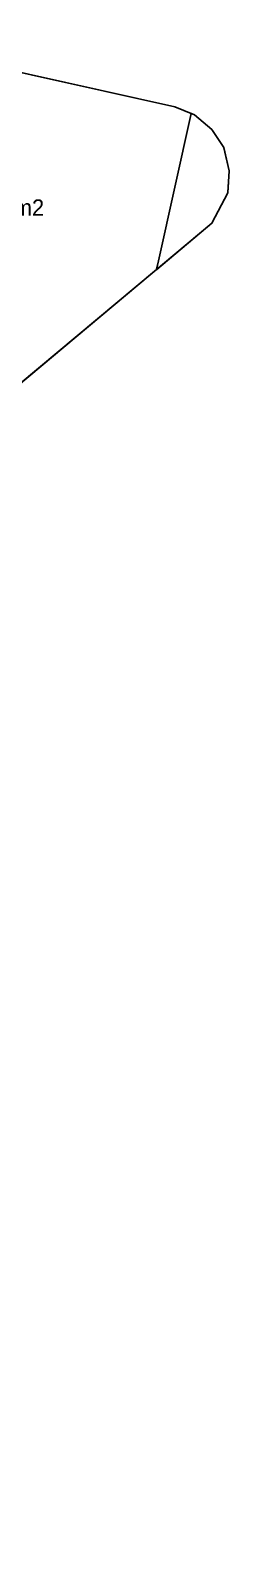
# Model space of a CAD drawing. Header units: metres. Extents: x 357879 to 358234, y 2285120 to 2285465.
# Drawn here: x 358046.2 to 358065.6, y 2285119.7 to 2285270 of the extents above; entities that cross this region are included whole.
import ezdxf
from ezdxf.enums import TextEntityAlignment as Align

# ---------------------------------------------------------------- set-up
doc = ezdxf.new("R2010")
doc.units = ezdxf.units.M
for name, color, linetype in [('AREA-VERDE', 3, 'Continuous'), ('LOT-LOTES-IRREG', 30, 'Continuous'), ('LOT-TEXTO', 7, 'Continuous'), ('POLIGONO', 5, 'Continuous')]:
    doc.layers.add(name, color=color, linetype=linetype)

msp = doc.modelspace()

# ---------------------------------------------------------------- linework, layer by layer
at = {"layer": 'AREA-VERDE'}
msp.add_lwpolyline([(358058.55, 2285246.63), (358058.54, 2285246.63), (358058.54, 2285246.63), (358058.54, 2285246.63), (358058.54, 2285246.63), (358058.54, 2285246.63), (358058.54, 2285246.63), (358058.54, 2285246.63), (358058.54, 2285246.63), (358058.54, 2285246.63), (358058.54, 2285246.63), (358058.54, 2285246.63), (358058.54, 2285246.63), (358058.54, 2285246.63), (358058.54, 2285246.63), (358058.54, 2285246.63), (358058.54, 2285246.64), (358058.54, 2285246.64), (358058.54, 2285246.64), (358058.54, 2285246.64), (358058.54, 2285246.64), (358058.54, 2285246.64), (358058.54, 2285246.64), (358058.54, 2285246.64), (358058.54, 2285246.64), (358058.54, 2285246.64), (358058.54, 2285246.64), (358058.72, 2285247.46), (358061.93, 2285261.9), (358061.93, 2285261.9), (358061.93, 2285261.9), (358061.93, 2285261.9), (358061.93, 2285261.9), (358061.93, 2285261.9), (358061.93, 2285261.9), (358061.93, 2285261.9), (358061.93, 2285261.9), (358061.93, 2285261.9), (358061.93, 2285261.9), (358061.93, 2285261.91), (358061.93, 2285261.91), (358061.93, 2285261.91), (358061.93, 2285261.91), (358061.93, 2285261.91), (358061.93, 2285261.91), (358061.93, 2285261.91), (358061.94, 2285261.91), (358061.94, 2285261.91), (358061.94, 2285261.91), (358061.94, 2285261.91), (358062.26, 2285261.78), (358062.26, 2285261.78), (358062.26, 2285261.78), (358062.26, 2285261.78), (358062.26, 2285261.78), (358062.26, 2285261.78), (358062.26, 2285261.78), (358062.26, 2285261.78), (358062.26, 2285261.78), (358062.26, 2285261.78), (358062.26, 2285261.78), (358062.26, 2285261.78), (358062.26, 2285261.78), (358062.26, 2285261.78), (358062.26, 2285261.78), (358062.26, 2285261.78), (358062.26, 2285261.77), (358062.26, 2285261.77), (358062.26, 2285261.77), (358062.26, 2285261.77), (358062.26, 2285261.77), (358062.26, 2285261.77), (358062.26, 2285261.77), (358062.26, 2285261.77), (358062.26, 2285261.77), (358062.26, 2285261.77), (358062.26, 2285261.77), (358062.26, 2285261.77), (358062.26, 2285261.77), (358062.26, 2285261.77), (358062.26, 2285261.77), (358062.26, 2285261.77), (358062.26, 2285261.77), (358062.26, 2285261.77), (358062.26, 2285261.77), (358062.26, 2285261.77), (358062.26, 2285261.77), (358062.26, 2285261.77), (358062.26, 2285261.77), (358062.26, 2285261.77), (358062.26, 2285261.77), (358062.26, 2285261.77), (358062.26, 2285261.77), (358062.26, 2285261.77), (358062.26, 2285261.77), (358062.26, 2285261.77), (358062.26, 2285261.77), (358062.26, 2285261.77), (358062.26, 2285261.77), (358062.26, 2285261.77), (358062.26, 2285261.77), (358062.26, 2285261.77), (358062.26, 2285261.77), (358062.26, 2285261.77), (358062.26, 2285261.77), (358062.26, 2285261.77), (358062.26, 2285261.77), (358062.26, 2285261.77), (358062.26, 2285261.77), (358062.26, 2285261.77), (358062.26, 2285261.77), (358062.26, 2285261.77), (358062.26, 2285261.77), (358062.26, 2285261.77), (358063.93, 2285260.34), (358063.93, 2285260.34), (358063.93, 2285260.34), (358063.93, 2285260.34), (358063.93, 2285260.34), (358063.93, 2285260.34), (358063.93, 2285260.34), (358063.93, 2285260.34), (358063.93, 2285260.34), (358063.93, 2285260.34), (358063.93, 2285260.34), (358063.93, 2285260.34), (358063.93, 2285260.34), (358063.93, 2285260.34), (358063.93, 2285260.34), (358063.93, 2285260.34), (358063.93, 2285260.34), (358063.93, 2285260.34), (358063.93, 2285260.34), (358063.93, 2285260.34), (358063.93, 2285260.34), (358063.93, 2285260.34), (358063.93, 2285260.34), (358063.93, 2285260.34), (358063.93, 2285260.34), (358063.93, 2285260.34), (358063.93, 2285260.34), (358063.93, 2285260.34), (358063.93, 2285260.34), (358063.93, 2285260.34), (358063.93, 2285260.34), (358063.93, 2285260.34), (358063.93, 2285260.34), (358063.93, 2285260.34), (358063.93, 2285260.34), (358063.93, 2285260.34), (358063.93, 2285260.34), (358063.93, 2285260.34), (358063.93, 2285260.34), (358063.93, 2285260.34), (358063.93, 2285260.34), (358063.93, 2285260.34), (358063.93, 2285260.34), (358063.93, 2285260.34), (358063.93, 2285260.34), (358063.93, 2285260.34), (358063.93, 2285260.34), (358063.93, 2285260.34), (358063.93, 2285260.34), (358063.93, 2285260.34), (358063.93, 2285260.34), (358063.93, 2285260.34), (358063.93, 2285260.34), (358063.93, 2285260.34), (358063.93, 2285260.34), (358063.93, 2285260.34), (358063.93, 2285260.34), (358063.93, 2285260.34), (358063.93, 2285260.34), (358063.93, 2285260.34), (358063.93, 2285260.34), (358063.93, 2285260.34), (358063.93, 2285260.34), (358063.93, 2285260.34), (358065.12, 2285258.56), (358065.12, 2285258.56), (358065.12, 2285258.56), (358065.12, 2285258.56), (358065.12, 2285258.56), (358065.12, 2285258.56), (358065.12, 2285258.56), (358065.12, 2285258.56), (358065.12, 2285258.56), (358065.12, 2285258.56), (358065.12, 2285258.56), (358065.12, 2285258.56), (358065.12, 2285258.56), (358065.12, 2285258.56), (358065.12, 2285258.56), (358065.12, 2285258.56), (358065.12, 2285258.56), (358065.12, 2285258.56), (358065.12, 2285258.56), (358065.12, 2285258.56), (358065.12, 2285258.56), (358065.12, 2285258.56), (358065.12, 2285258.56), (358065.12, 2285258.56), (358065.12, 2285258.56), (358065.12, 2285258.56), (358065.12, 2285258.56), (358065.12, 2285258.56), (358065.12, 2285258.56), (358065.12, 2285258.56), (358065.12, 2285258.56), (358065.12, 2285258.56), (358065.12, 2285258.56), (358065.12, 2285258.56), (358065.12, 2285258.56), (358065.12, 2285258.56), (358065.12, 2285258.56), (358065.12, 2285258.56), (358065.12, 2285258.56), (358065.12, 2285258.56), (358065.12, 2285258.56), (358065.12, 2285258.56), (358065.12, 2285258.56), (358065.12, 2285258.56), (358065.12, 2285258.56), (358065.12, 2285258.56), (358065.12, 2285258.56), (358065.12, 2285258.56), (358065.12, 2285258.56), (358065.12, 2285258.56), (358065.12, 2285258.56), (358065.12, 2285258.56), (358065.12, 2285258.56), (358065.12, 2285258.56), (358065.12, 2285258.55), (358065.12, 2285258.55), (358065.12, 2285258.55), (358065.12, 2285258.55), (358065.12, 2285258.55), (358065.12, 2285258.55), (358065.12, 2285258.55), (358065.12, 2285258.55), (358065.12, 2285258.55), (358065.12, 2285258.55), (358065.12, 2285258.55), (358065.12, 2285258.55), (358065.12, 2285258.55), (358065.12, 2285258.55), (358065.12, 2285258.55), (358065.12, 2285258.55), (358065.12, 2285258.55), (358065.12, 2285258.55), (358065.12, 2285258.55), (358065.12, 2285258.55), (358065.12, 2285258.55), (358065.12, 2285258.55), (358065.12, 2285258.55), (358065.12, 2285258.55), (358065.12, 2285258.55), (358065.12, 2285258.55), (358065.64, 2285256.29), (358065.64, 2285256.29), (358065.64, 2285256.29), (358065.64, 2285256.29), (358065.64, 2285256.29), (358065.64, 2285256.29), (358065.64, 2285256.29), (358065.64, 2285256.29), (358065.64, 2285256.29), (358065.64, 2285256.29), (358065.64, 2285256.29), (358065.64, 2285256.29), (358065.64, 2285256.29), (358065.64, 2285256.29), (358065.64, 2285256.29), (358065.64, 2285256.29), (358065.64, 2285256.29), (358065.64, 2285256.29), (358065.64, 2285256.29), (358065.64, 2285256.29), (358065.64, 2285256.29), (358065.64, 2285256.29), (358065.64, 2285256.29), (358065.64, 2285256.29), (358065.64, 2285256.29), (358065.64, 2285256.29), (358065.64, 2285256.29), (358065.64, 2285256.29), (358065.64, 2285256.29), (358065.64, 2285256.29), (358065.64, 2285256.29), (358065.64, 2285256.29), (358065.64, 2285256.29), (358065.64, 2285256.29), (358065.64, 2285256.29), (358065.64, 2285256.29), (358065.64, 2285256.29), (358065.64, 2285256.29), (358065.64, 2285256.29), (358065.64, 2285256.29), (358065.64, 2285256.29), (358065.64, 2285256.29), (358065.64, 2285256.29), (358065.64, 2285256.29), (358065.64, 2285256.29), (358065.64, 2285256.29), (358065.64, 2285256.29), (358065.64, 2285256.29), (358065.64, 2285256.29), (358065.64, 2285256.29), (358065.64, 2285256.29), (358065.64, 2285256.29), (358065.64, 2285256.29), (358065.64, 2285256.29), (358065.64, 2285256.29), (358065.64, 2285256.29), (358065.64, 2285256.29), (358065.64, 2285256.29), (358065.64, 2285256.29), (358065.64, 2285256.29), (358065.64, 2285256.29), (358065.64, 2285256.29), (358065.64, 2285256.29), (358065.64, 2285256.29), (358065.51, 2285254.15), (358065.51, 2285254.15), (358065.51, 2285254.15), (358065.51, 2285254.15), (358065.51, 2285254.15), (358065.51, 2285254.15), (358065.51, 2285254.15), (358065.51, 2285254.15), (358065.51, 2285254.15), (358065.51, 2285254.15), (358065.51, 2285254.15), (358065.51, 2285254.15), (358065.51, 2285254.15), (358065.51, 2285254.15), (358065.51, 2285254.15), (358065.51, 2285254.15), (358065.51, 2285254.15), (358065.51, 2285254.15), (358065.51, 2285254.15), (358065.51, 2285254.15), (358065.51, 2285254.15), (358065.51, 2285254.15), (358065.51, 2285254.15), (358065.51, 2285254.15), (358065.51, 2285254.15), (358065.51, 2285254.15), (358065.51, 2285254.15), (358065.51, 2285254.15), (358065.51, 2285254.15), (358065.51, 2285254.15), (358065.51, 2285254.15), (358065.51, 2285254.15), (358065.51, 2285254.15), (358065.51, 2285254.15), (358065.51, 2285254.15), (358065.51, 2285254.15), (358065.51, 2285254.15), (358065.51, 2285254.15), (358065.51, 2285254.14), (358065.51, 2285254.14), (358065.51, 2285254.14), (358065.51, 2285254.14), (358065.51, 2285254.14), (358065.51, 2285254.14), (358065.51, 2285254.14), (358065.51, 2285254.14), (358065.51, 2285254.14), (358065.51, 2285254.14), (358065.51, 2285254.14), (358065.51, 2285254.14), (358065.51, 2285254.14), (358065.51, 2285254.14), (358065.51, 2285254.14), (358065.51, 2285254.14), (358065.51, 2285254.14), (358065.51, 2285254.14), (358065.51, 2285254.14), (358065.51, 2285254.14), (358065.51, 2285254.14), (358065.51, 2285254.14), (358065.51, 2285254.14), (358065.51, 2285254.14), (358065.51, 2285254.14), (358065.51, 2285254.14), (358065.51, 2285254.14), (358065.51, 2285254.14), (358065.51, 2285254.14), (358065.51, 2285254.14), (358065.51, 2285254.14), (358065.51, 2285254.14), (358065.51, 2285254.14), (358065.51, 2285254.14), (358065.51, 2285254.14), (358065.51, 2285254.14), (358065.51, 2285254.14), (358065.51, 2285254.14), (358065.51, 2285254.14), (358065.51, 2285254.14), (358065.51, 2285254.14), (358065.51, 2285254.14), (358063.95, 2285251.17), (358063.95, 2285251.17), (358063.95, 2285251.17), (358063.95, 2285251.17), (358063.95, 2285251.17), (358063.95, 2285251.17), (358063.95, 2285251.17), (358063.95, 2285251.17), (358063.95, 2285251.17), (358063.95, 2285251.17), (358063.95, 2285251.17), (358063.95, 2285251.17), (358063.95, 2285251.17), (358063.95, 2285251.17), (358063.95, 2285251.17), (358063.95, 2285251.17), (358063.95, 2285251.17), (358063.95, 2285251.17), (358063.95, 2285251.17), (358063.95, 2285251.17), (358063.95, 2285251.17), (358063.95, 2285251.17), (358063.95, 2285251.17), (358063.95, 2285251.17), (358063.95, 2285251.17), (358063.95, 2285251.17), (358063.95, 2285251.17), (358063.95, 2285251.17), (358063.95, 2285251.17), (358063.95, 2285251.17), (358063.95, 2285251.17), (358063.95, 2285251.17), (358063.95, 2285251.17), (358063.95, 2285251.17), (358063.95, 2285251.17), (358063.95, 2285251.17), (358063.95, 2285251.17), (358063.95, 2285251.17), (358063.95, 2285251.17), (358063.94, 2285251.17), (358063.94, 2285251.17), (358063.94, 2285251.16), (358063.94, 2285251.16), (358063.94, 2285251.16), (358063.94, 2285251.16), (358063.94, 2285251.16), (358063.94, 2285251.16), (358063.94, 2285251.16), (358063.94, 2285251.16), (358063.94, 2285251.16), (358063.94, 2285251.16), (358063.94, 2285251.16), (358063.94, 2285251.16), (358063.94, 2285251.16), (358063.94, 2285251.16), (358063.94, 2285251.16), (358063.94, 2285251.16), (358063.94, 2285251.16), (358063.94, 2285251.16), (358063.94, 2285251.16), (358063.94, 2285251.16), (358063.94, 2285251.16), (358063.94, 2285251.16), (358063.94, 2285251.16), (358063.94, 2285251.16), (358063.94, 2285251.16), (358063.94, 2285251.16), (358063.94, 2285251.16), (358063.94, 2285251.16), (358063.94, 2285251.16), (358063.94, 2285251.16), (358063.94, 2285251.16), (358063.94, 2285251.16), (358063.94, 2285251.16), (358063.94, 2285251.16), (358063.94, 2285251.16), (358063.94, 2285251.16), (358063.94, 2285251.16), (358063.94, 2285251.16), (358063.94, 2285251.16), (358058.55, 2285246.63), (358058.55, 2285246.63), (358058.55, 2285246.63)], close=True, dxfattribs=at)
at = {"layer": 'LOT-LOTES-IRREG'}
msp.add_lwpolyline([(358028.01, 2285269.78), (358060.31, 2285262.56), (358060.31, 2285262.56), (358060.31, 2285262.56), (358060.31, 2285262.56), (358060.31, 2285262.56), (358060.31, 2285262.56), (358060.31, 2285262.56), (358060.31, 2285262.56), (358060.31, 2285262.56), (358060.31, 2285262.56), (358060.31, 2285262.56), (358060.31, 2285262.56), (358060.31, 2285262.56), (358061.93, 2285261.91), (358058.72, 2285247.46), (358058.53, 2285246.62), (358045.01, 2285235.28)], dxfattribs=at)
at = {"layer": 'POLIGONO'}
msp.add_lwpolyline([(357879.27, 2285124.57), (357941.62, 2285289.07), (358060.31, 2285262.56), (358062.26, 2285261.77), (358063.93, 2285260.34), (358065.12, 2285258.56), (358065.64, 2285256.29), (358065.51, 2285254.14), (358063.95, 2285251.16), (357910.51, 2285122.42), (357905.46, 2285119.92), (357901.33, 2285119.68), (357879.27, 2285124.57)], close=True, dxfattribs=at)

# ---------------------------------------------------------------- texts
at = {"layer": 'LOT-TEXTO'}
msp.add_text('903.89 m2', height=1.6, dxfattribs=at).set_placement((358042.49, 2285252.68), align=Align.MIDDLE_CENTER)

doc.saveas('drawing.dxf')
